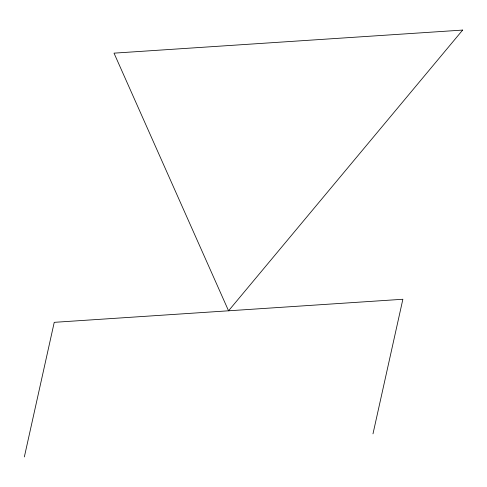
<?xml version="1.0" encoding="UTF-8"?>
<svg xmlns="http://www.w3.org/2000/svg" width="487" height="487" viewBox="0 0 487 487"><rect width="100%" height="100%" fill="white"/><g stroke="black" fill="none" stroke-linecap="round" stroke-linejoin="round"><path stroke-width="0.73" d="M24.35 456.922L54.24 322.333L402.871 299.262L372.981 433.85M462.65 30.078L228.555 310.797L114.019 53.15L462.65 30.078"/></g></svg>
